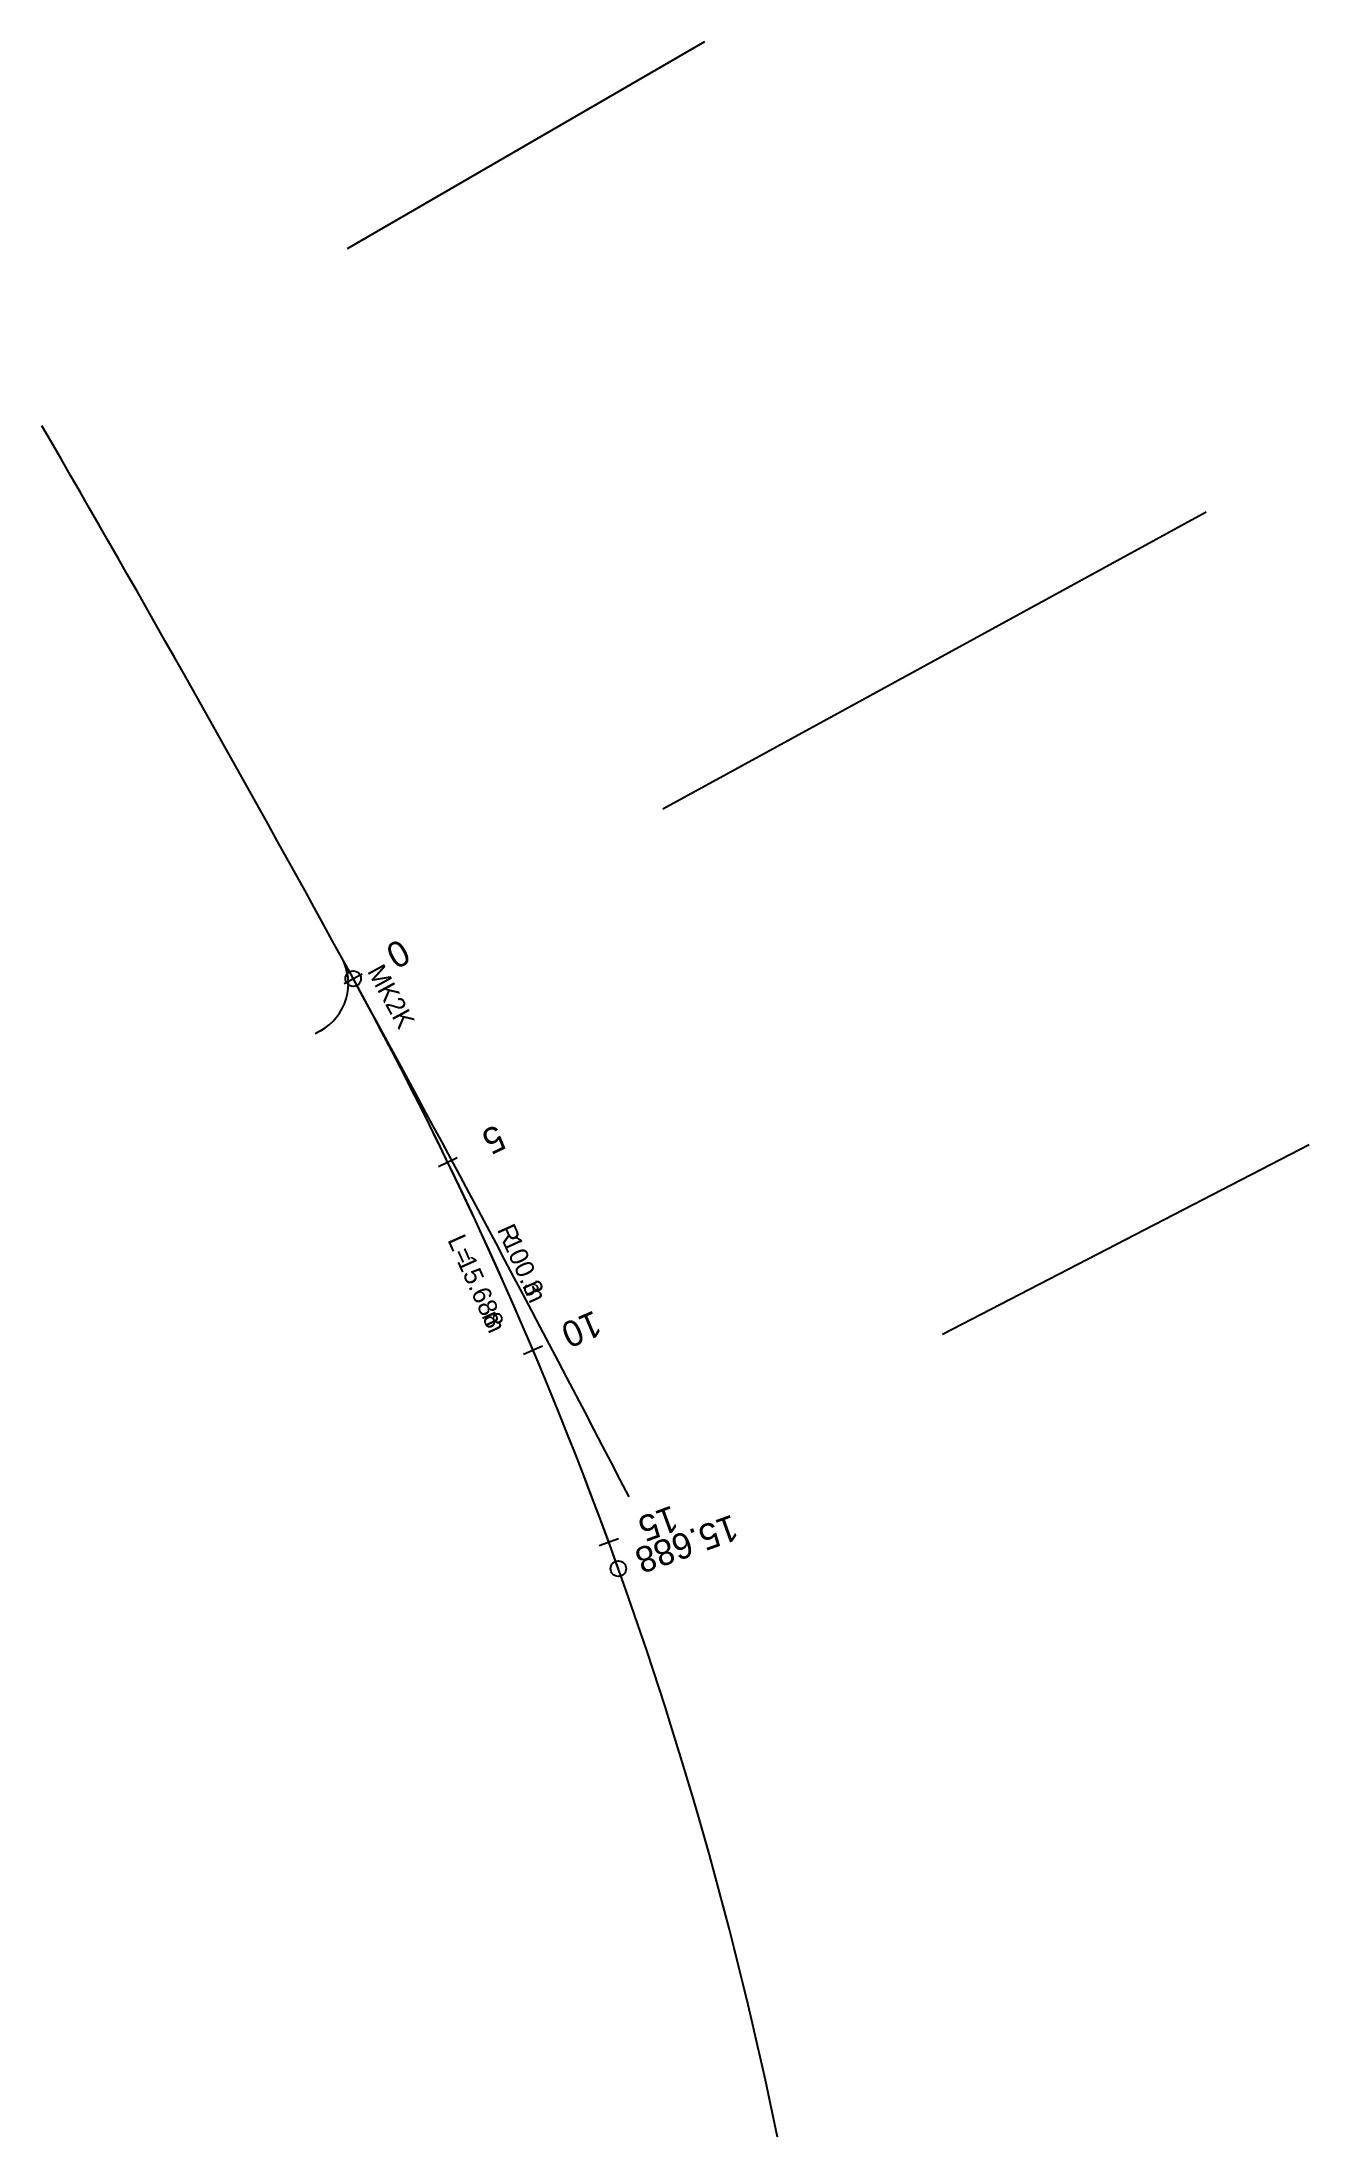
# Model space of a CAD drawing. Extents: x 268619 to 268649.7, y 5769751.5 to 5769802.2.
import ezdxf

# ---------------------------------------------------------------- set-up
doc = ezdxf.new("R2010")
doc.units = 0
for name, color, linetype in [('BNDRY_EASEMENT', 7, 'Continuous'), ('BNDRY_TITLE_PROPOSED', 7, 'Continuous'), ('Default', 7, 'Continuous'), ('SURVEY_COMPS_POINT_NUMBER', 7, 'Continuous'), ('SURVEY_COMPS_TITLE_DESC', 7, 'Continuous'), ('SURVEY_CONN_ROAD', 7, 'Continuous'), ('SURVEY_OCCUPATION', 7, 'Continuous'), ('SURVEY_TRAVERSE', 7, 'Continuous'), ('TEXT', 7, 'Continuous')]:
    doc.layers.add(name, color=color, linetype=linetype)

msp = doc.modelspace()

# ---------------------------------------------------------------- linework, layer by layer
at = {"layer": 'BNDRY_TITLE_PROPOSED'}
for p, q in [((268626.3, 5769779.428), (268626.738, 5769779.668)), ((268628.583, 5769774.995), (268629.033, 5769775.212)), ((268630.642, 5769770.453), (268631.103, 5769770.648)), ((268632.473, 5769765.814), (268632.942, 5769765.986))]:
    msp.add_line(p, q, dxfattribs=at)
at = {"layer": 'Default'}
msp.add_line((268625.726, 5769778.286), (268625.595, 5769778.214), dxfattribs=at)
at = {"layer": 'SURVEY_COMPS_POINT_NUMBER'}
msp.add_arc((268538.521, 5769731.419), 100.3, 19.71404, 28.67549, dxfattribs=at)
at = {"layer": 'SURVEY_CONN_ROAD'}
for centre in [(268626.519, 5769779.548), (268632.942, 5769765.253)]:
    msp.add_circle(centre, 0.188, dxfattribs=at)
at = {"layer": 'SURVEY_TRAVERSE'}
for p, q in [((268635.027, 5769802.242), (268626.375, 5769797.228)), ((268647.181, 5769790.849), (268634.02, 5769783.651)), ((268625.726, 5769778.286), (268625.595, 5769778.214)), ((268649.674, 5769775.52), (268640.793, 5769770.923))]:
    msp.add_line(p, q, dxfattribs=at)
for centre, radius, start, end in [((268081.289, 5769481.347), 621.45, 27.36424, 30.09261), ((268625.103, 5769779.427), 1.3, 298.6083, 28.7284), ((268538.521, 5769731.419), 100.3, 11.53817, 28.67549)]:
    msp.add_arc(centre, radius, start, end, dxfattribs=at)

# ---------------------------------------------------------------- texts
at = {"layer": 'BNDRY_EASEMENT'}
for s, p in [('L=', (268628.795, 5769773.218)), ('15.688', (268629.025, 5769772.707)), ('m', (268629.621, 5769771.379))]:
    msp.add_text(s, height=0.45, rotation=294.1948, dxfattribs=at).set_placement(p)
at = {"layer": 'SURVEY_COMPS_TITLE_DESC'}
for s, rotation, p in [('0', 208.6755, (268627.663, 5769780.53)), ('5', 205.8193, (268629.999, 5769776.027)), ('10', 202.9631, (268632.358, 5769771.519)), ('15.688', 199.714, (268635.7, 5769766.573)), ('15', 200.1068, (268634.24, 5769766.793))]:
    msp.add_text(s, height=0.625, rotation=rotation, dxfattribs=at).set_placement(p)
at = {"layer": 'SURVEY_OCCUPATION'}
for s, p in [('R', (268629.997, 5769773.471)), ('100.3', (268630.126, 5769773.182)), ('m', (268630.608, 5769772.11))]:
    msp.add_text(s, height=0.45, rotation=294.1948, dxfattribs=at).set_placement(p)
at = {"layer": 'TEXT'}
msp.add_text('MK2K', height=0.45, rotation=298.6755, dxfattribs=at).set_placement((268626.848, 5769779.728))

doc.saveas('drawing.dxf')
